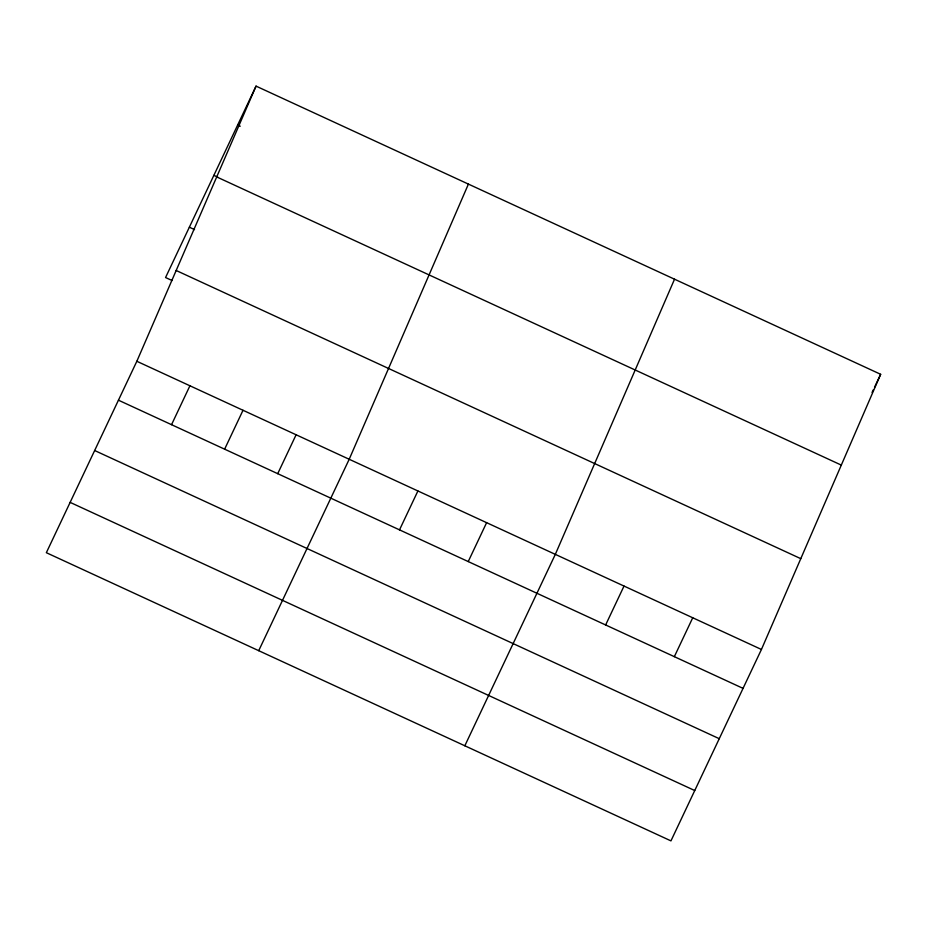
<?xml version="1.0" encoding="UTF-8"?>
<svg xmlns="http://www.w3.org/2000/svg" width="927" height="927" viewBox="0 0 927 927"><rect width="100%" height="100%" fill="white"/><g stroke="black" fill="none" stroke-linecap="round" stroke-linejoin="round"><path stroke-width="1.39" d="M136.837 361.287L256.049 86.118L880.65 374.299L761.438 649.468L670.951 840.882L46.35 552.701L136.837 361.287L761.438 649.468M468.413 184.102L349.201 459.271L258.714 650.684M674.532 279.201L555.319 554.369L464.833 745.783M256.049 86.118L165.562 277.532L172.04 280.522M171.541 424.682L189.919 385.783M224.624 449.178L243.013 410.279M277.718 473.674L296.107 434.775M399.514 529.862L417.903 490.962M468.228 561.565L486.617 522.666M605.632 624.96L624.022 586.061M674.346 656.664L692.736 617.764M872.064 392.445L873.292 389.85M874.52 387.266L880.65 374.299M237.66 125.018L240.244 126.211M213.87 175.354L217.752 177.138M216.709 176.93L841.31 465.099M189.351 227.208L194.531 229.595M176.176 270.487L800.777 558.657M118.447 400.186L743.048 688.367M94.658 450.522L719.259 738.692M70.139 502.376L694.752 790.546"/></g></svg>
